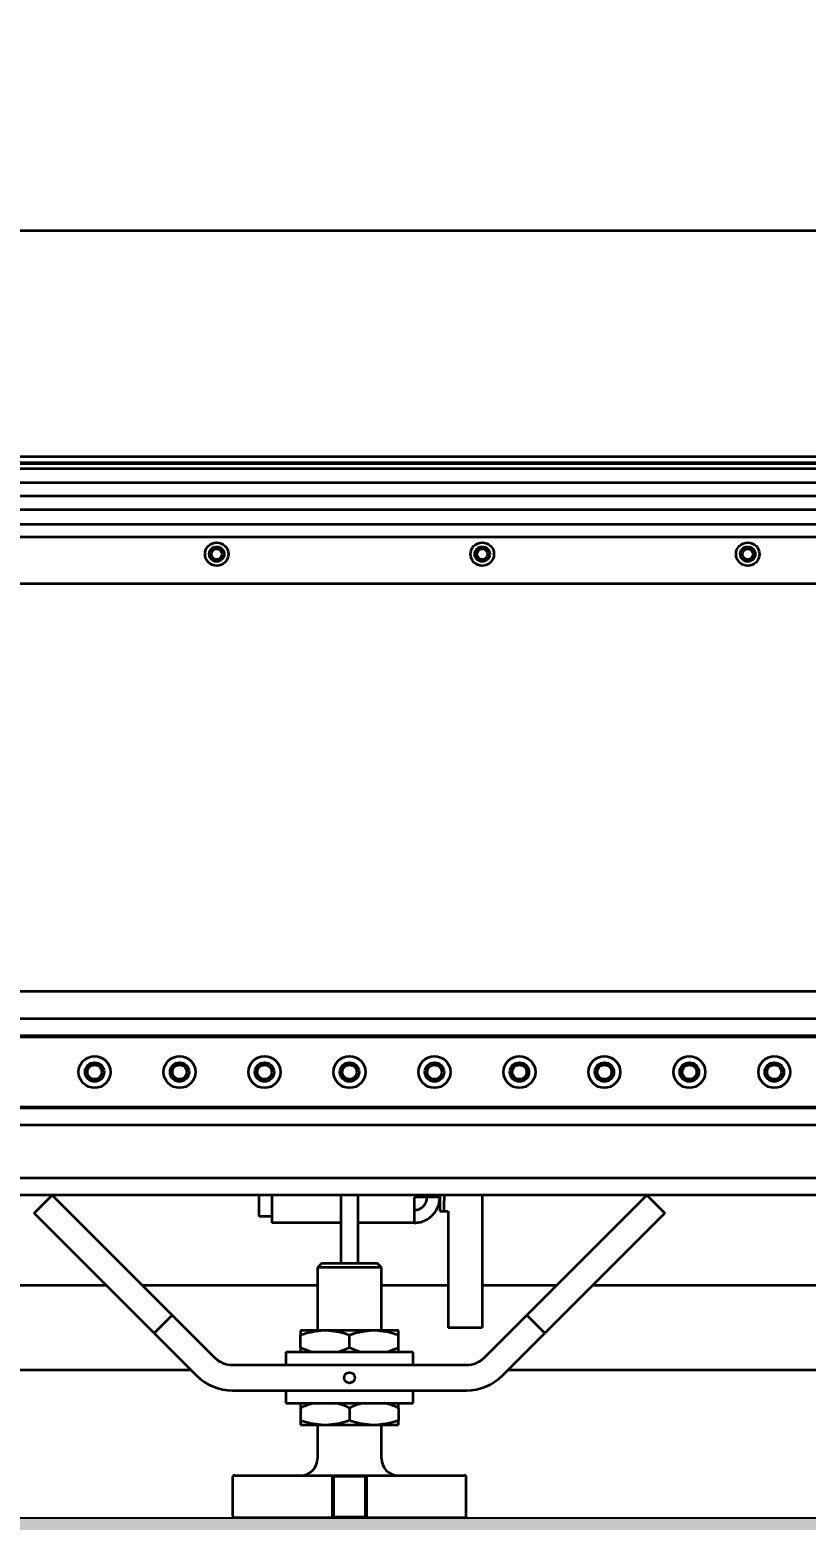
# Model space of a CAD drawing. Header units: inches. Extents: x 16559 to 58559, y 6500 to 36200.
# Drawn here: x 32194 to 32560, y 29473 to 30175 of the extents above; entities that cross this region are included whole.
import ezdxf

# ---------------------------------------------------------------- set-up
doc = ezdxf.new("R2010")
doc.units = ezdxf.units.IN
doc.header["$LTSCALE"] = 300
doc.layers.add('CAPANNONE', color=4, linetype='Continuous')
doc.layers.add('QUOTE', color=7, linetype='Continuous')
doc.layers.add('GUIDE', color=4, linetype='Continuous', lineweight=35)
doc.styles.get("Standard").update_dxf_attribs({"font": 'romans.shx'})
doc.dimstyles.new('sc1a100', dxfattribs={"dimscale": 100, "dimtxt": 3, "dimasz": 3, "dimexe": 0, "dimexo": 0, "dimgap": 1, "dimtad": 1, "dimzin": 12, "dimdsep": 46, "dimtxsty": 'Standard', "dimblk": 'CLOSEDBLANK', "dimcen": 1, "dimclrd": 253, "dimclre": 253, "dimclrt": 2, "dimadec": 0, "dimazin": 3, "dimtfac": 1, "dimtmove": 0, "dimatfit": 1, "dimldrblk": 'CLOSEDBLANK', "dimfxl": 1, "dimtolj": 1, "dimtzin": 0, "dimarcsym": 0})

# ---------------------------------------------------------------- blocks, each defined once
blk = doc.blocks.new('A$C17fb79fa')
at = {"layer": 'GUIDE'}
for p, q in [((4000, 413.29), (2000, 413.29)), ((4000, 304), (0, 304)), ((4000, 303.5), (0, 303.5)), ((2002, 307), (3998, 307)), ((4000, 301.14), (0, 301.14)), ((4000, 294.64), (0, 294.64)), ((4000, 288.36), (0, 288.36)), ((4000, 281.86), (0, 281.86)), ((4000, 275), (0, 275)), ((4008.51, 269), (3008.51, 269)), ((3980.18, 247), (3036.84, 247)), ((3990, 55), (10, 55)), ((4000, 42), (0, 42)), ((4000, 34), (0, 34)), ((4000, 33.5), (0, 33.5)), ((4000, 0.5), (0, 0.5)), ((4000, 0), (0, 0)), ((4000, -8), (0, -8)), ((3990, -33), (10, -33)), ((3990, -41), (10, -41)), ((3351.51, -49.49), (3360, -41)), ((3360, -41), (3416.57, -97.57)), ((3457.5, -51), (3457.5, -41)), ((3463.5, -41), (3463.5, -42)), ((3463.5, -42), (3463.5, -54)), ((3496, -41), (3496, -73)), ((3504, -41), (3504, -73)), ((3530.5, -42), (3530.5, -54)), ((3542.5, -42), (3536.5, -42)), ((3542.5, -41), (3542.5, -41.86)), ((3542.5, -42), (3542.5, -41.86)), ((3542.5, -42), (3542.5, -43.5)), ((3544.5, -41), (3544.5, -43.5)), ((3562.5, -41), (3562.5, -103.5)), ((3583.43, -97.57), (3640, -41)), ((3640, -41), (3648.49, -49.49)), ((3542.5, -43.5), (3542.5, -48.5)), ((3542.5, -48.5), (3544.5, -48.5)), ((3544.5, -48.5), (3544.5, -43.5)), ((3544.5, -48.5), (3546.5, -48.5)), ((3546.5, -48.5), (3546.5, -103.5)), ((3408.08, -106.05), (3351.51, -49.49)), ((3463.5, -51), (3457.5, -51)), ((3496, -54), (3463.5, -54)), ((3530.5, -54), (3504, -54)), ((3648.49, -49.49), (3591.92, -106.05)), ((3487, -73), (3485, -75)), ((3485, -75), (3485, -104.78)), ((3515, -75), (3485, -75)), ((3487, -73), (3513, -73)), ((3515, -75), (3513, -73)), ((3515, -104.78), (3515, -75)), ((3385.53, -83.5), (2614.47, -83.5)), ((3485, -83.5), (3402.5, -83.5)), ((3546.5, -83.5), (3515, -83.5)), ((3597.5, -83.5), (3562.5, -83.5)), ((4016, -83.5), (3614.47, -83.5)), ((3416.57, -97.57), (3408.08, -106.05)), ((3416.57, -97.57), (3436.49, -117.49)), ((3563.51, -117.49), (3583.43, -97.57)), ((3591.92, -106.05), (3583.43, -97.57)), ((3486.7, -104.78), (3477, -104.78)), ((3490.3, -104.78), (3486.7, -104.78)), ((3509.7, -104.78), (3490.3, -104.78)), ((3513.3, -104.78), (3509.7, -104.78)), ((3523, -104.78), (3513.3, -104.78)), ((3562.5, -103.5), (3546.5, -103.5)), ((3408.08, -106.05), (3428, -125.97)), ((3477, -112.69), (3477, -106.78)), ((3500, -112.69), (3500, -106.78)), ((3523, -112.69), (3523, -106.78)), ((3572, -125.97), (3591.92, -106.05)), ((3470, -115), (3470, -121)), ((3470.19, -115), (3470, -115)), ((3530, -115), (3470.19, -115)), ((3477, -112.69), (3477, -115)), ((3523, -115), (3523, -112.69)), ((3530, -121), (3530, -115)), ((3425.53, -123.5), (2574.47, -123.5)), ((3444.97, -121), (3555.03, -121)), ((4021, -123.5), (3574.47, -123.5)), ((3444.97, -133), (3555.03, -133)), ((3470, -133), (3470, -139)), ((3530, -139), (3530, -133)), ((3470, -139), (3523, -139)), ((3477, -139), (3477, -141.31)), ((3523, -139), (3530, -139)), ((3523, -141.31), (3523, -139)), ((3477, -141.31), (3477, -147.22)), ((3500, -141.31), (3500, -147.22)), ((3523, -141.31), (3523, -147.22)), ((3477, -149.22), (3486.7, -149.22)), ((3485, -149.22), (3485, -165)), ((3486.7, -149.22), (3490.3, -149.22)), ((3490.3, -149.22), (3509.7, -149.22)), ((3509.7, -149.22), (3513.3, -149.22)), ((3513.3, -149.22), (3523, -149.22)), ((3515, -165), (3515, -149.22)), ((3445, -174), (3445, -192)), ((3446, -173), (3492, -173)), ((3491.93, -192), (3491.93, -174)), ((3492.5, -173.5), (3492, -173)), ((3492, -173), (3508, -173)), ((3507.5, -173.5), (3492.5, -173.5)), ((3492.5, -174), (3492.5, -192)), ((3508, -173), (3507.5, -173.5)), ((3507.5, -192), (3507.5, -174)), ((3508, -173), (3554, -173)), ((3508.07, -174), (3508.07, -192)), ((3555, -192), (3555, -174)), ((3492, -193), (3446, -193)), ((3492.5, -192.5), (3492, -193)), ((3508, -193), (3492, -193)), ((3492.5, -192.5), (3507.5, -192.5)), ((3508, -193), (3507.5, -192.5)), ((3554, -193), (3508, -193))]:
    blk.add_line(p, q, dxfattribs=at)
for centre, radius in [((3437.5, 261), 5.5), ((3437.5, 261), 3.5), ((3437.5, 261), 2.5), ((3562.5, 261), 5.5), ((3562.5, 261), 3.5), ((3562.5, 261), 2.5), ((3687.5, 261), 5.5), ((3687.5, 261), 3.5), ((3687.5, 261), 2.5), ((3380, 17), 7.5), ((3380, 17), 4.5), ((3420, 17), 7.5), ((3420, 17), 4.5), ((3460, 17), 7.5), ((3460, 17), 4.5), ((3500, 17), 7.5), ((3500, 17), 4.5), ((3540, 17), 7.5), ((3540, 17), 4.5), ((3580, 17), 7.5), ((3580, 17), 4.5), ((3620, 17), 7.5), ((3620, 17), 4.5), ((3660, 17), 7.5), ((3660, 17), 4.5), ((3700, 17), 7.5), ((3700, 17), 4.5), ((3380, 17), 3.4), ((3420, 17), 3.4), ((3460, 17), 3.4), ((3500, 17), 3.4), ((3540, 17), 3.4), ((3580, 17), 3.4), ((3620, 17), 3.4), ((3660, 17), 3.4), ((3700, 17), 3.4), ((3500, -127), 2.5)]:
    blk.add_circle(centre, radius, dxfattribs=at)
for centre, radius, start, end in [((3444.97, -109), 12, 225, 270), ((3488.7, -89.98), 25.55, 242.74475, 258.31574), ((3488.3, -89.98), 25.55, 281.68426, 297.25525), ((3511.7, -89.98), 25.55, 242.74475, 258.31574), ((3511.3, -89.98), 25.55, 281.68426, 297.25525), ((3555.03, -109), 12, 270, 315), ((3444.97, -109), 24, 225, 270), ((3555.03, -109), 24, 270, 315), ((3488.7, -164.02), 25.55, 101.68426, 117.25525), ((3488.3, -164.02), 25.55, 62.74475, 78.31574), ((3511.7, -164.02), 25.55, 101.68426, 117.25525), ((3511.3, -164.02), 25.55, 62.74475, 78.31574), ((3477, -165), 8, 270, 0), ((3523, -165), 8, 180, 270), ((3446, -174), 1, 90, 180), ((3554, -174), 1, 0, 90), ((3446, -192), 1, 180, 270), ((3554, -192), 1, 270, 0)]:
    blk.add_arc(centre, radius, start, end, dxfattribs=at)
for points in [[(3542.5, -41.86), (3542.46, -41.86), (3542.37, -41.88), (3541.65, -41.89), (3540.54, -41.91), (3539.04, -41.93), (3537.21, -41.95), (3535.12, -41.96), (3532.86, -41.98), (3531.29, -41.99), (3530.5, -42)], [(3530.5, -48), (3531.29, -47.91), (3532.86, -47.73), (3534.84, -46.34), (3536.23, -44.36), (3536.41, -42.79), (3536.5, -42)], [(3530.5, -54), (3531.29, -53.96), (3532.86, -53.87), (3535.12, -53.15), (3537.21, -52.04), (3539.04, -50.54), (3540.54, -48.71), (3541.65, -46.62), (3542.37, -44.36), (3542.46, -42.79), (3542.5, -42)]]:
    blk.add_open_spline(points, degree=3, dxfattribs=at)
for points, knots in [([(3477, -106.78), (3478.58, -106.29), (3481.76, -105.3), (3485.05, -104.95), (3486.7, -104.78)], [0, 0, 0, 0, 0.496994, 1, 1, 1, 1]), ([(3477, -104.78), (3477, -104.95), (3477, -105.29), (3477, -106.28), (3477, -106.78)], [0, 0, 0, 0, 0.496394, 1, 1, 1, 1]), ([(3490.3, -104.78), (3491.93, -104.95), (3495.21, -105.29), (3498.4, -106.28), (3500, -106.78)], [0, 0, 0, 0, 0.496394, 1, 1, 1, 1]), ([(3500, -106.78), (3501.58, -106.29), (3504.76, -105.3), (3508.05, -104.95), (3509.7, -104.78)], [0, 0, 0, 0, 0.496994, 1, 1, 1, 1]), ([(3513.3, -104.78), (3514.93, -104.95), (3518.21, -105.29), (3521.4, -106.28), (3523, -106.78)], [0, 0, 0, 0, 0.496394, 1, 1, 1, 1]), ([(3523, -106.78), (3523, -106.29), (3523, -105.3), (3523, -104.95), (3523, -104.78)], [0, 0, 0, 0, 0.496994, 1, 1, 1, 1]), ([(3486.7, -149.22), (3485.07, -149.05), (3481.79, -148.71), (3478.6, -147.72), (3477, -147.22)], [0, 0, 0, 0, 0.496394, 1, 1, 1, 1]), ([(3477, -147.22), (3477, -147.71), (3477, -148.7), (3477, -149.05), (3477, -149.22)], [0, 0, 0, 0, 0.496994, 1, 1, 1, 1]), ([(3500, -147.22), (3498.42, -147.71), (3495.24, -148.7), (3491.95, -149.05), (3490.3, -149.22)], [0, 0, 0, 0, 0.4969936, 1, 1, 1, 1]), ([(3509.7, -149.22), (3508.07, -149.05), (3504.79, -148.71), (3501.6, -147.72), (3500, -147.22)], [0, 0, 0, 0, 0.496394, 1, 1, 1, 1]), ([(3523, -147.22), (3521.42, -147.71), (3518.24, -148.7), (3514.95, -149.05), (3513.3, -149.22)], [0, 0, 0, 0, 0.4969936, 1, 1, 1, 1]), ([(3523, -149.22), (3523, -149.05), (3523, -148.71), (3523, -147.72), (3523, -147.22)], [0, 0, 0, 0, 0.496394, 1, 1, 1, 1]), ([(3491.93, -174), (3491.93, -173.87), (3491.93, -173.61), (3491.95, -173.27), (3491.97, -173.04), (3491.99, -173.01), (3492, -173)], [0, 0, 0, 0, 0.25091, 0.501059, 0.750356, 1, 1, 1, 1]), ([(3492.5, -173.5), (3492.5, -173.51), (3492.5, -173.52), (3492.5, -173.64), (3492.5, -173.78), (3492.5, -173.9), (3492.5, -173.97), (3492.5, -174)], [0, 0, 0, 0, 0.250288, 0.499667, 0.749111, 0.874739, 1, 1, 1, 1]), ([(3507.5, -174), (3507.5, -173.93), (3507.5, -173.8), (3507.5, -173.64), (3507.5, -173.52), (3507.5, -173.51), (3507.5, -173.5)], [0, 0, 0, 0, 0.250508, 0.50016, 0.749963, 1, 1, 1, 1]), ([(3508, -173), (3508.01, -173.01), (3508.03, -173.04), (3508.05, -173.27), (3508.07, -173.6), (3508.07, -173.87), (3508.07, -174)], [0, 0, 0, 0, 0.249082, 0.498492, 0.748536, 1, 1, 1, 1]), ([(3492, -193), (3491.99, -192.99), (3491.97, -192.96), (3491.95, -192.73), (3491.93, -192.4), (3491.93, -192.13), (3491.93, -192)], [0, 0, 0, 0, 0.2490822, 0.498492, 0.748536, 1, 1, 1, 1]), ([(3492.5, -192), (3492.5, -192.07), (3492.5, -192.2), (3492.5, -192.36), (3492.5, -192.48), (3492.5, -192.49), (3492.5, -192.5)], [0, 0, 0, 0, 0.250508, 0.50016, 0.749963, 1, 1, 1, 1]), ([(3507.5, -192.5), (3507.5, -192.49), (3507.5, -192.48), (3507.5, -192.36), (3507.5, -192.22), (3507.5, -192.1), (3507.5, -192.03), (3507.5, -192)], [0, 0, 0, 0, 0.250288, 0.499667, 0.749111, 0.874739, 1, 1, 1, 1]), ([(3508.07, -192), (3508.07, -192.13), (3508.07, -192.39), (3508.05, -192.73), (3508.03, -192.96), (3508.01, -192.99), (3508, -193)], [0, 0, 0, 0, 0.25091, 0.501059, 0.750356, 1, 1, 1, 1])]:
    blk.add_open_spline(points, degree=3, knots=knots, dxfattribs=at)
blk = doc.blocks.new('_ClosedBlank')
at = {"color": 0, "linetype": 'ByBlock', "lineweight": -2}
for p, q in [((-1, 0.1667), (0, 0)), ((-1, 0.1667), (-1, -0.1667)), ((0, 0), (-1, -0.1667))]:
    blk.add_line(p, q, dxfattribs=at)
blk = doc.blocks.new('*D31')
at = {"layer": 'Defpoints', "color": 0, "transparency": 16777216}
for p in [(36844.56, 34804.4), (22644.56, 29942.28), (36844.56, 29942.28)]:
    blk.add_point(p, dxfattribs=at)
at = {"layer": 'QUOTE', "color": 253, "lineweight": -2, "transparency": 16777216}
for p, q in [((22644.56, 29942.28), (22644.56, 34804.4)), ((22944.56, 34804.4), (36544.56, 34804.4)), ((36844.56, 29942.28), (36844.56, 34804.4))]:
    blk.add_line(p, q, dxfattribs=at)
at = {"layer": 'QUOTE', "color": 253, "lineweight": -2, "transparency": 16777216, "xscale": 300, "yscale": 300, "zscale": 300, "rotation": 180}
blk.add_blockref('_ClosedBlank', (22644.56, 34804.4), dxfattribs=at)
at = {"layer": 'QUOTE', "color": 253, "lineweight": -2, "transparency": 16777216, "xscale": 300, "yscale": 300, "zscale": 300}
blk.add_blockref('_ClosedBlank', (36844.56, 34804.4), dxfattribs=at)
at = {"layer": 'QUOTE', "color": 2, "transparency": 16777216, "insert": (29744.56, 35054.4), "char_height": 300, "attachment_point": 5}
blk.add_mtext('\\A1;B', dxfattribs=at)

msp = doc.modelspace()

# ---------------------------------------------------------------- hatches: boundary and pattern name
at = {"layer": 'CAPANNONE'}
h = msp.add_hatch(dxfattribs=at)
h.set_pattern_fill('AR-CONC', color=8, scale=2.5)
h.set_pattern_definition([(50, (2000, 0), (455.4617, -39.8477), [47.625, -523.875]), (355, (2000, 0), (-88.1086, 477.642), [38.1, -419.1015]), (100.4514, (2037.96, -3.3), (367.353, 437.7944), [40.475, -445.2256]), (46.1842, (2000, 127), (677.6976, -105.106), [71.438, -785.812]), (96.6356, (2056.5, 118.24), (593.51, 618.565), [60.713, -667.839]), (351.1842, (2000, 127), (593.51, 618.565), [57.15, -628.649]), (21, (2063.5, 95.25), (379.036, -255.663), [47.625, -523.875]), (326, (2063.5, 95.25), (154.505, 460.47), [38.1, -419.1]), (71.4514, (2095.1, 73.94), (533.541, 204.807), [40.475, -445.225]), (37.5, (2000, 0), (7.7215, 211.3876), [0, -414.02, 0, -425.45, 0, -420.6875]), (7.5, (2000, 0), (167.0492, 250.4514), [0, -242.57, 0, -404.495, 0, -160.3375]), (327.5, (1858.4, 0), (338.9765, -14.32186), [0, -158.75, 0, -495.3, 0, -657.225]), (317.5, (1794.9, 0), (370.323, 63.5662), [0, -206.375, 0, -328.93, 0, -466.725])])
h.paths.add_polyline_path([(38376.963, 29474.28), (19620.351, 29474.28), (19620.351, 28974.28), (38376.963, 28974.28)])

# ---------------------------------------------------------------- linework, layer by layer
msp.add_line((19620.351, 29474.28), (38376.963, 29474.28), dxfattribs=at)

# ---------------------------------------------------------------- block references
at = {"layer": 'GUIDE'}
msp.add_blockref('A$C17fb79fa', (28844.563, 29667.28), dxfattribs=at)

# ---------------------------------------------------------------- dimensions: what is measured, and where the dimension line sits
at = {"layer": 'QUOTE'}
dim = msp.add_linear_dim(base=(36844.563, 34804.405), p1=(22644.563, 29942.28), p2=(36844.563, 29942.28), text='B', dimstyle='sc1a100', dxfattribs=at)
dim.commit()
dim.dimension.update_dxf_attribs({"geometry": '*D31', "text_midpoint": (29744.563, 35054.405)})

doc.saveas('drawing.dxf')
